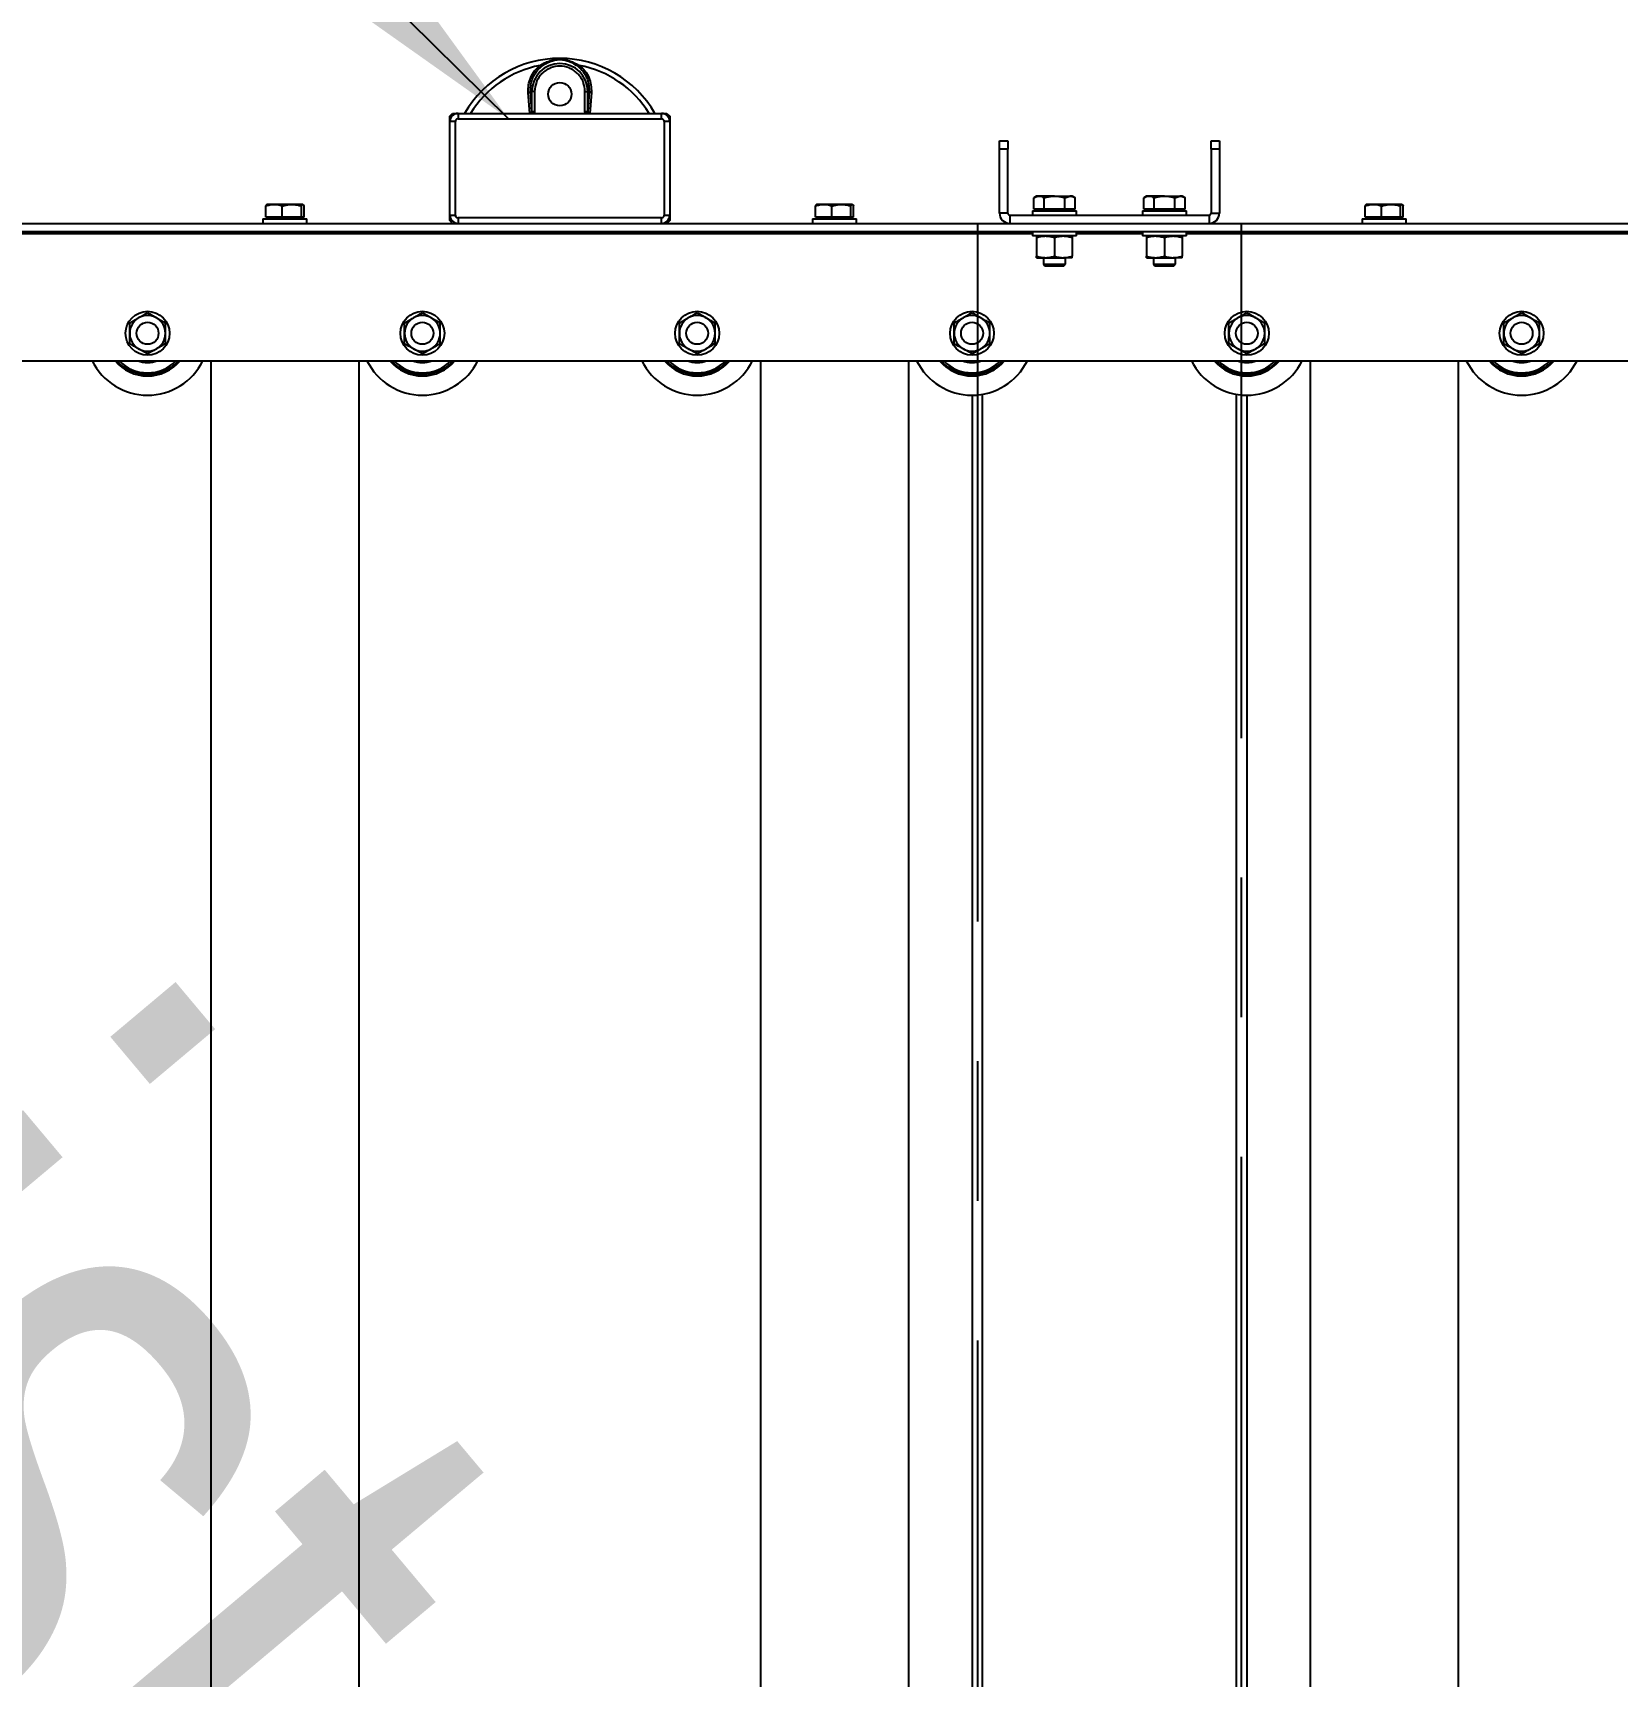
# Model space of a CAD drawing. Header units: millimetres. Extents: x 15 to 415, y 5 to 292.
# Drawn here: x 187.32 to 216.14, y 192.53 to 222.41 of the extents above; entities that cross this region are included whole.
import ezdxf

# ---------------------------------------------------------------- set-up
doc = ezdxf.new("R2010")
doc.units = ezdxf.units.MM
doc.linetypes.add('CENTERX2', pattern=[20.32, 12.7, -2.54, 2.54, -2.54])
doc.styles.add('SLDTEXTSTYLE0', font='TXT', dxfattribs={"width": 0.75})
doc.dimstyles.new('SLDDIMSTYLE1', dxfattribs={"dimtxt": 0.18, "dimasz": 3.302, "dimexe": 0, "dimexo": 0.0625, "dimgap": 0, "dimtad": 0, "dimtih": 1, "dimtoh": 1, "dimdec": 0, "dimrnd": 1e-09, "dimzin": 0, "dimdsep": 46, "dimtxsty": 'Standard', "dimsah": 1, "dimcen": 0.09, "dimadec": 0, "dimazin": 0, "dimtfac": 3.302, "dimtdec": 0, "dimtofl": 0, "dimtmove": 0, "dimatfit": 3, "dimfxl": 0, "dimfrac": 2, "dimtolj": 1, "dimtzin": 0, "dimarcsym": 0})

msp = doc.modelspace()

# ---------------------------------------------------------------- linework, layer by layer
at = {"color": 8, "linetype": 'Continuous', "lineweight": 25}
for p, q in [((196.36088, 220.9489), (196.33336, 221.33141)), ((197.48137, 221.33141), (197.45385, 220.9489)), ((196.39949, 220.9489), (196.40008, 220.9814)), ((196.44932, 220.9814), (196.44686, 220.9489)), ((197.36787, 220.9489), (197.36541, 220.9814)), ((197.41465, 220.9814), (197.41523, 220.9489)), ((168.30737, 218.76207), (205.50737, 218.76207)), ((206.30737, 218.76207), (207.50737, 218.76207)), ((208.30737, 218.76207), (225.50737, 218.76207)), ((204.5942, 215.83952), (204.5942, 172.05827)), ((209.22054, 172.05827), (209.22054, 215.83952))]:
    msp.add_line(p, q, dxfattribs=at)
at = {"color": 7, "linetype": 'Continuous', "lineweight": 25}
for p, q in [((196.40008, 220.9814), (196.37534, 221.3489)), ((196.37534, 221.3489), (196.40008, 221.3489)), ((196.40008, 220.9814), (196.40008, 221.3489)), ((196.44932, 221.3489), (196.40008, 221.3489)), ((196.44932, 221.3489), (196.44932, 220.9814)), ((197.36541, 220.9814), (197.36541, 221.3489)), ((197.36541, 221.3489), (197.41465, 221.3489)), ((197.43939, 221.3489), (197.41465, 220.9814)), ((197.41465, 220.9814), (197.41465, 221.3489)), ((197.41465, 221.3489), (197.43939, 221.3489)), ((194.90737, 220.8989), (194.95737, 220.9489)), ((194.90737, 220.7989), (194.90737, 220.8989)), ((194.95737, 220.9489), (195.05737, 220.9489)), ((195.05737, 220.9489), (198.75737, 220.9489)), ((195.05737, 220.9489), (195.05737, 220.8489)), ((198.75737, 220.8489), (198.75737, 220.9489)), ((198.75737, 220.9489), (198.85737, 220.9489)), ((198.85737, 220.9489), (198.90737, 220.8989)), ((198.90737, 220.8989), (198.90737, 220.7989)), ((194.90737, 219.0989), (194.90737, 220.7989)), ((195.00737, 220.7989), (194.90737, 220.7989)), ((195.00737, 219.0989), (195.00737, 220.7989)), ((195.05737, 220.8489), (198.75737, 220.8489)), ((198.80737, 220.7989), (198.80737, 219.0989)), ((198.90737, 220.7989), (198.80737, 220.7989)), ((198.90737, 220.7989), (198.90737, 219.0989)), ((204.90737, 220.4489), (205.05737, 220.4489)), ((204.90737, 220.2989), (204.90737, 220.4489)), ((205.05737, 220.2989), (204.90737, 220.2989)), ((204.90737, 219.13573), (204.90737, 220.2989)), ((205.05737, 220.4489), (205.05737, 220.2989)), ((205.05737, 219.13573), (205.05737, 220.2989)), ((208.75737, 220.4489), (208.90737, 220.4489)), ((208.75737, 220.2989), (208.75737, 220.4489)), ((208.90737, 220.2989), (208.75737, 220.2989)), ((208.75737, 220.2989), (208.75737, 219.13573)), ((208.90737, 220.4489), (208.90737, 220.2989)), ((208.90737, 220.2989), (208.90737, 219.13573)), ((205.58237, 219.4439), (205.53209, 219.41487)), ((205.53209, 219.2089), (205.53209, 219.41487)), ((205.62591, 219.4439), (205.58237, 219.4439)), ((205.90737, 219.4439), (205.62591, 219.4439)), ((205.71973, 219.2089), (205.71973, 219.41487)), ((205.90737, 219.4439), (206.18882, 219.4439)), ((206.095, 219.41487), (206.18882, 219.4439)), ((206.095, 219.2089), (206.095, 219.41487)), ((206.23237, 219.4439), (206.18882, 219.4439)), ((206.28264, 219.41487), (206.23237, 219.4439)), ((206.28264, 219.2089), (206.28264, 219.41487)), ((207.58237, 219.4439), (207.53209, 219.41487)), ((207.53209, 219.2089), (207.53209, 219.41487)), ((207.62591, 219.4439), (207.58237, 219.4439)), ((207.90737, 219.4439), (207.62591, 219.4439)), ((207.71973, 219.2089), (207.71973, 219.41487)), ((207.90737, 219.4439), (208.18882, 219.4439)), ((208.095, 219.41487), (208.18882, 219.4439)), ((208.095, 219.2089), (208.095, 219.41487)), ((208.23237, 219.4439), (208.18882, 219.4439)), ((208.28264, 219.41487), (208.23237, 219.4439)), ((208.28264, 219.2089), (208.28264, 219.41487)), ((191.56071, 219.0589), (191.56071, 219.26487)), ((191.70962, 219.2939), (191.58237, 219.2939)), ((192.03186, 219.2939), (191.70962, 219.2939)), ((191.85853, 219.0589), (191.85853, 219.26487)), ((192.2296, 219.2939), (192.03186, 219.2939)), ((192.20518, 219.26487), (192.2296, 219.2939)), ((192.20518, 219.0589), (192.20518, 219.26487)), ((192.25402, 219.0589), (192.25402, 219.26487)), ((194.90737, 219.0989), (195.00737, 219.0989)), ((194.90737, 218.9989), (194.90737, 219.0989)), ((198.80737, 219.0989), (198.90737, 219.0989)), ((198.90737, 219.0989), (198.90737, 218.9989)), ((201.56071, 219.0589), (201.56071, 219.26487)), ((201.70962, 219.2939), (201.58237, 219.2939)), ((202.03186, 219.2939), (201.70962, 219.2939)), ((201.85853, 219.0589), (201.85853, 219.26487)), ((202.2296, 219.2939), (202.03186, 219.2939)), ((202.20518, 219.26487), (202.2296, 219.2939)), ((202.20518, 219.0589), (202.20518, 219.26487)), ((202.25402, 219.0589), (202.25402, 219.26487)), ((205.05737, 219.13573), (204.90737, 219.13573)), ((205.0942, 219.0989), (205.0942, 218.9489)), ((205.0942, 219.0989), (208.72054, 219.0989)), ((205.50737, 219.1789), (205.50737, 219.0989)), ((205.50737, 219.1789), (205.90737, 219.1789)), ((205.62591, 219.2089), (205.53209, 219.2089)), ((205.58237, 219.2089), (205.58237, 219.1789)), ((205.71973, 219.2089), (205.62591, 219.2089)), ((205.90737, 219.2089), (205.71973, 219.2089)), ((206.095, 219.2089), (205.90737, 219.2089)), ((205.90737, 219.1789), (206.30737, 219.1789)), ((206.18882, 219.2089), (206.095, 219.2089)), ((206.28264, 219.2089), (206.18882, 219.2089)), ((206.23237, 219.1789), (206.23237, 219.2089)), ((206.30737, 219.0989), (206.30737, 219.1789)), ((207.50737, 219.1789), (207.50737, 219.0989)), ((207.50737, 219.1789), (207.90737, 219.1789)), ((207.62591, 219.2089), (207.53209, 219.2089)), ((207.58237, 219.2089), (207.58237, 219.1789)), ((207.71973, 219.2089), (207.62591, 219.2089)), ((207.90737, 219.2089), (207.71973, 219.2089)), ((208.095, 219.2089), (207.90737, 219.2089)), ((207.90737, 219.1789), (208.30737, 219.1789)), ((208.18882, 219.2089), (208.095, 219.2089)), ((208.28264, 219.2089), (208.18882, 219.2089)), ((208.23237, 219.1789), (208.23237, 219.2089)), ((208.30737, 219.0989), (208.30737, 219.1789)), ((208.72054, 219.0989), (208.72054, 218.9489)), ((208.75737, 219.13573), (208.90737, 219.13573)), ((211.56071, 219.0589), (211.56071, 219.26487)), ((211.70962, 219.2939), (211.58237, 219.2939)), ((212.03186, 219.2939), (211.70962, 219.2939)), ((211.85853, 219.0589), (211.85853, 219.26487)), ((212.2296, 219.2939), (212.03186, 219.2939)), ((212.20518, 219.26487), (212.2296, 219.2939)), ((212.20518, 219.0589), (212.20518, 219.26487)), ((212.25402, 219.0589), (212.25402, 219.26487)), ((67.05737, 218.9489), (216.75737, 218.9489)), ((67.05737, 218.7989), (216.75737, 218.7989)), ((191.50737, 219.0289), (191.50737, 218.9489)), ((191.50737, 219.0289), (192.06059, 219.0289)), ((191.70962, 219.0589), (191.56071, 219.0589)), ((191.58237, 219.0589), (191.58237, 219.0289)), ((191.85853, 219.0589), (191.70962, 219.0589)), ((192.03186, 219.0589), (191.85853, 219.0589)), ((192.20518, 219.0589), (192.03186, 219.0589)), ((192.06059, 219.0289), (192.30737, 219.0289)), ((192.2296, 219.0589), (192.20518, 219.0589)), ((192.25402, 219.0589), (192.2296, 219.0589)), ((192.23237, 219.0289), (192.23237, 219.0589)), ((192.30737, 218.9489), (192.30737, 219.0289)), ((194.95737, 218.9489), (194.90737, 218.9989)), ((198.75737, 219.0489), (195.05737, 219.0489)), ((195.05737, 219.0489), (195.05737, 218.9489)), ((198.75737, 218.9489), (198.75737, 219.0489)), ((198.90737, 218.9989), (198.85737, 218.9489)), ((201.50737, 219.0289), (201.50737, 218.9489)), ((201.50737, 219.0289), (202.06059, 219.0289)), ((201.70962, 219.0589), (201.56071, 219.0589)), ((201.58237, 219.0589), (201.58237, 219.0289)), ((201.85853, 219.0589), (201.70962, 219.0589)), ((202.03186, 219.0589), (201.85853, 219.0589)), ((202.20518, 219.0589), (202.03186, 219.0589)), ((202.06059, 219.0289), (202.30737, 219.0289)), ((202.2296, 219.0589), (202.20518, 219.0589)), ((202.25402, 219.0589), (202.2296, 219.0589)), ((202.23237, 219.0289), (202.23237, 219.0589)), ((202.30737, 218.9489), (202.30737, 219.0289)), ((205.0942, 218.9489), (208.72054, 218.9489)), ((205.50737, 218.7989), (205.50737, 218.7189)), ((206.30737, 218.7189), (206.30737, 218.7989)), ((207.50737, 218.7989), (207.50737, 218.7189)), ((208.30737, 218.7189), (208.30737, 218.7989)), ((211.50737, 219.0289), (211.50737, 218.9489)), ((211.50737, 219.0289), (212.06059, 219.0289)), ((211.70962, 219.0589), (211.56071, 219.0589)), ((211.58237, 219.0589), (211.58237, 219.0289)), ((211.85853, 219.0589), (211.70962, 219.0589)), ((212.03186, 219.0589), (211.85853, 219.0589)), ((212.20518, 219.0589), (212.03186, 219.0589)), ((212.06059, 219.0289), (212.30737, 219.0289)), ((212.2296, 219.0589), (212.20518, 219.0589)), ((212.25402, 219.0589), (212.2296, 219.0589)), ((212.23237, 219.0289), (212.23237, 219.0589)), ((212.30737, 218.9489), (212.30737, 219.0289)), ((205.90737, 218.7189), (205.50737, 218.7189)), ((205.58237, 218.68987), (205.58237, 218.35292)), ((206.30737, 218.7189), (205.90737, 218.7189)), ((205.90737, 218.68987), (205.90737, 218.35292)), ((206.23237, 218.68987), (206.23237, 218.35292)), ((207.90737, 218.7189), (207.50737, 218.7189)), ((207.58237, 218.68987), (207.58237, 218.35292)), ((208.30737, 218.7189), (207.90737, 218.7189)), ((207.90737, 218.68987), (207.90737, 218.35292)), ((208.23237, 218.68987), (208.23237, 218.35292)), ((205.58237, 218.3239), (205.74487, 218.3239)), ((205.70737, 218.3239), (205.70737, 218.20662)), ((205.70737, 218.20662), (205.73509, 218.1789)), ((205.70737, 218.20662), (205.90737, 218.20662)), ((205.73509, 218.1789), (205.90737, 218.1789)), ((205.74487, 218.3239), (206.06987, 218.3239)), ((205.90737, 218.20662), (206.10737, 218.20662)), ((205.90737, 218.1789), (206.07964, 218.1789)), ((206.23237, 218.3239), (206.06987, 218.3239)), ((206.07964, 218.1789), (206.10737, 218.20662)), ((206.10737, 218.20662), (206.10737, 218.3239)), ((207.58237, 218.3239), (207.74487, 218.3239)), ((207.70737, 218.3239), (207.70737, 218.20662)), ((207.70737, 218.20662), (207.73509, 218.1789)), ((207.70737, 218.20662), (207.90737, 218.20662)), ((207.73509, 218.1789), (207.90737, 218.1789)), ((207.74487, 218.3239), (208.06987, 218.3239)), ((207.90737, 218.20662), (208.10737, 218.20662)), ((207.90737, 218.1789), (208.07964, 218.1789)), ((208.23237, 218.3239), (208.06987, 218.3239)), ((208.07964, 218.1789), (208.10737, 218.20662)), ((208.10737, 218.20662), (208.10737, 218.3239)), ((67.05737, 216.4489), (216.75737, 216.4489)), ((189.40737, 216.57362), (189.24487, 216.66744)), ((190.55737, 216.4489), (190.55737, 171.4489)), ((193.25737, 171.4489), (193.25737, 216.4489)), ((194.40737, 216.57362), (194.24487, 216.66744)), ((199.40737, 216.57362), (199.24487, 216.66744)), ((200.55737, 216.4489), (200.55737, 171.4489)), ((203.25737, 171.4489), (203.25737, 216.4489)), ((204.40737, 216.57362), (204.24487, 216.66744)), ((209.40737, 216.57362), (209.24487, 216.66744)), ((210.55737, 216.4489), (210.55737, 171.4489)), ((213.25737, 171.4489), (213.25737, 216.4489)), ((214.40737, 216.57362), (214.24487, 216.66744)), ((204.40737, 215.8239), (204.40737, 172.0739)), ((209.40737, 215.8239), (209.40737, 172.0739))]:
    msp.add_line(p, q, dxfattribs=at)
at = {"color": 7, "linetype": 'CENTERX2'}
for p, q in [((204.50637, 218.9489), (204.50637, 168.9489)), ((209.30837, 168.9489), (209.30837, 218.9489))]:
    msp.add_line(p, q, dxfattribs=at)
at = {"color": 7, "linetype": 'Continuous', "lineweight": 25}
for centre, radius in [((196.90737, 221.2989), 0.2125), ((189.40737, 216.9489), 0.4), ((194.40737, 216.9489), 0.4), ((199.40737, 216.9489), 0.4), ((204.40737, 216.9489), 0.4), ((209.40737, 216.9489), 0.4), ((214.40737, 216.9489), 0.4), ((189.40737, 216.9489), 0.2), ((194.40737, 216.9489), 0.2), ((199.40737, 216.9489), 0.2), ((204.40737, 216.9489), 0.2), ((209.40737, 216.9489), 0.2), ((214.40737, 216.9489), 0.2)]:
    msp.add_circle(centre, radius, dxfattribs=at)
for centre, radius, start, end in [((196.90737, 219.9489), 2, 90, 150), ((196.90737, 221.3489), 0.50729, 0, 180), ((196.90737, 219.9489), 2, 30, 90), ((195.05737, 220.7989), 0.15, 90, 180), ((198.75737, 220.7989), 0.15, 0, 90), ((195.05737, 219.0989), 0.15, 180, 270), ((198.75737, 219.0989), 0.15, 270, 0), ((205.0942, 219.13573), 0.18683, 180, 270), ((205.0942, 219.13573), 0.03683, 180, 270), ((208.72054, 219.13573), 0.18683, 270, 0), ((208.72054, 219.13573), 0.03683, 270, 0), ((189.40737, 216.9489), 0.325, 60, 120), ((194.40737, 216.9489), 0.325, 60, 120), ((199.40737, 216.9489), 0.325, 60, 120), ((204.40737, 216.9489), 0.325, 60, 120), ((209.40737, 216.9489), 0.325, 60, 120), ((214.40737, 216.9489), 0.325, 60, 120), ((189.40737, 216.9489), 0.325, 120, 180), ((189.40737, 216.9489), 0.325, 0, 60), ((194.40737, 216.9489), 0.325, 120, 180), ((194.40737, 216.9489), 0.325, 0, 60), ((199.40737, 216.9489), 0.325, 120, 180), ((199.40737, 216.9489), 0.325, 0, 60), ((204.40737, 216.9489), 0.325, 120, 180), ((204.40737, 216.9489), 0.325, 0, 60), ((209.40737, 216.9489), 0.325, 120, 180), ((209.40737, 216.9489), 0.325, 0, 60), ((214.40737, 216.9489), 0.325, 120, 180), ((214.40737, 216.9489), 0.325, 0, 60), ((189.40737, 216.9489), 0.325, 180, 240), ((189.40737, 216.9489), 0.325, 300, 0), ((194.40737, 216.9489), 0.325, 180, 240), ((194.40737, 216.9489), 0.325, 300, 0), ((199.40737, 216.9489), 0.325, 180, 240), ((199.40737, 216.9489), 0.325, 300, 0), ((204.40737, 216.9489), 0.325, 180, 240), ((204.40737, 216.9489), 0.325, 300, 0), ((209.40737, 216.9489), 0.325, 180, 240), ((209.40737, 216.9489), 0.325, 300, 0), ((214.40737, 216.9489), 0.325, 180, 240), ((214.40737, 216.9489), 0.325, 300, 0), ((189.40737, 216.9489), 1.125, 206.3878, 333.6122), ((189.40737, 216.9489), 0.775, 220.17777, 319.82223), ((189.40737, 216.9489), 0.71929, 224.037901, 315.962099), ((189.40737, 216.9489), 0.53071, 250.411799, 289.588201), ((189.40737, 216.9489), 0.325, 240, 300), ((194.40737, 216.9489), 1.125, 206.3878, 333.6122), ((194.40737, 216.9489), 0.775, 220.17777, 319.82223), ((194.40737, 216.9489), 0.71929, 224.037901, 315.962099), ((194.40737, 216.9489), 0.53071, 250.411799, 289.588201), ((194.40737, 216.9489), 0.325, 240, 300), ((199.40737, 216.9489), 1.125, 206.3878, 333.6122), ((199.40737, 216.9489), 0.775, 220.17777, 319.82223), ((199.40737, 216.9489), 0.71929, 224.037901, 315.962099), ((199.40737, 216.9489), 0.53071, 250.411799, 289.588201), ((199.40737, 216.9489), 0.325, 240, 300), ((204.40737, 216.9489), 1.125, 206.3878, 333.6122), ((204.40737, 216.9489), 0.775, 220.17777, 319.82223), ((204.40737, 216.9489), 0.71929, 224.037901, 315.962099), ((204.40737, 216.9489), 0.53071, 250.411799, 289.588201), ((204.40737, 216.9489), 0.325, 240, 300), ((209.40737, 216.9489), 1.125, 206.3878, 333.6122), ((209.40737, 216.9489), 0.775, 220.17777, 319.82223), ((209.40737, 216.9489), 0.71929, 224.037901, 315.962099), ((209.40737, 216.9489), 0.53071, 250.411799, 289.588201), ((209.40737, 216.9489), 0.325, 240, 300), ((214.40737, 216.9489), 1.125, 206.3878, 333.6122), ((214.40737, 216.9489), 0.775, 220.17777, 319.82223), ((214.40737, 216.9489), 0.71929, 224.037901, 315.962099), ((214.40737, 216.9489), 0.53071, 250.411799, 289.588201), ((214.40737, 216.9489), 0.325, 240, 300)]:
    msp.add_arc(centre, radius, start, end, dxfattribs=at)
at = {"color": 8, "linetype": 'Continuous', "lineweight": 25}
for start, end in [(100.868605, 148.369431), (31.630569, 79.131395)]:
    msp.add_arc((196.90737, 219.9489), 1.90679, start, end, dxfattribs=at)
at = {"color": 7, "linetype": 'Continuous', "lineweight": 25}
for points, knots in [([(196.33336, 221.33141), (196.33327, 221.37697), (196.33307, 221.46815), (196.37411, 221.60164), (196.44328, 221.72492), (196.51303, 221.78935), (196.54783, 221.82149)], [0, 0, 0, 0, 0.25060264, 0.50150215, 0.75136032, 1, 1, 1, 1]), ([(196.37534, 221.3489), (196.37523, 221.39314), (196.37501, 221.47697), (196.41413, 221.60042), (196.47718, 221.71199), (196.54194, 221.77148), (196.57353, 221.80048)], [0, 0, 0, 0, 0.26463586, 0.50139308, 0.75686445, 1, 1, 1, 1]), ([(197.36541, 221.3489), (197.35929, 221.40651), (197.34988, 221.49514), (197.29276, 221.60182), (197.23365, 221.6751), (197.16027, 221.73459), (197.05362, 221.78992), (196.90737, 221.818), (196.76111, 221.78992), (196.65447, 221.73459), (196.58109, 221.6751), (196.52197, 221.60182), (196.46485, 221.49514), (196.45544, 221.40651), (196.44932, 221.3489)], [0, 0, 0, 0, 0.11972842, 0.18418033, 0.25, 0.31581967, 0.38027158, 0.5, 0.61972842, 0.68418033, 0.75, 0.81581967, 0.88027158, 1, 1, 1, 1]), ([(196.54783, 221.82149), (196.57503, 221.83736), (196.62966, 221.86922), (196.71772, 221.90303), (196.80983, 221.92602), (196.89675, 221.93344), (196.9716, 221.92919), (197.03483, 221.91851), (197.136, 221.89208), (197.21156, 221.85134), (197.26691, 221.82149)], [0, 0, 0, 0, 0.12362737, 0.24828246, 0.37375271, 0.50082149, 0.58490584, 0.66338051, 0.75342499, 1, 1, 1, 1]), ([(196.57353, 221.80048), (196.57222, 221.80086), (196.56961, 221.80162), (196.56343, 221.80611), (196.55608, 221.81267), (196.55058, 221.81855), (196.54783, 221.82149)], [0, 0, 0, 0, 0.25003535, 0.5, 0.74996465, 1, 1, 1, 1]), ([(196.57353, 221.80048), (196.62417, 221.83452), (196.7002, 221.88562), (196.81442, 221.9194), (196.90783, 221.93033), (197.00121, 221.9192), (197.1148, 221.88529), (197.19072, 221.83435), (197.2412, 221.80048)], [0, 0, 0, 0, 0.25063209, 0.37626139, 0.50063436, 0.62496358, 0.75062041, 1, 1, 1, 1]), ([(197.26691, 221.82149), (197.26415, 221.81855), (197.25865, 221.81267), (197.2513, 221.80611), (197.24512, 221.80162), (197.24251, 221.80086), (197.2412, 221.80048)], [0, 0, 0, 0, 0.25003535, 0.5, 0.74996465, 1, 1, 1, 1]), ([(197.2412, 221.80048), (197.27279, 221.77147), (197.33765, 221.7119), (197.40066, 221.60029), (197.43972, 221.47684), (197.4395, 221.39315), (197.43939, 221.3489)], [0, 0, 0, 0, 0.24316946, 0.49938186, 0.73532542, 1, 1, 1, 1]), ([(197.26691, 221.82149), (197.30173, 221.78927), (197.37154, 221.7247), (197.44074, 221.60138), (197.48175, 221.46795), (197.48149, 221.37692), (197.48137, 221.33141)], [0, 0, 0, 0, 0.24909018, 0.4992514, 0.74969708, 1, 1, 1, 1]), ([(196.33336, 221.33141), (196.33849, 221.33217), (196.34873, 221.33369), (196.36162, 221.33791), (196.37134, 221.34311), (196.37401, 221.34697), (196.37534, 221.3489)], [0, 0, 0, 0, 0.25007202, 0.5, 0.74992798, 1, 1, 1, 1]), ([(197.48137, 221.33141), (197.47625, 221.33217), (197.466, 221.33369), (197.45311, 221.33791), (197.4434, 221.34311), (197.44072, 221.34697), (197.43939, 221.3489)], [0, 0, 0, 0, 0.25007233, 0.5, 0.74992767, 1, 1, 1, 1]), ([(195.05737, 220.8489), (195.05108, 220.84822), (195.04137, 220.84719), (195.02972, 220.84096), (195.02177, 220.83451), (195.0153, 220.82655), (195.00908, 220.8149), (195.00804, 220.80518), (195.00737, 220.7989)], [0, 0, 0, 0, 0.23944295, 0.36955024, 0.49999985, 0.63010729, 0.76055705, 1, 1, 1, 1]), ([(198.80737, 220.7989), (198.80669, 220.80518), (198.80566, 220.81489), (198.79943, 220.82654), (198.79298, 220.83449), (198.78502, 220.84096), (198.77337, 220.84719), (198.76365, 220.84822), (198.75737, 220.8489)], [0, 0, 0, 0, 0.23944295, 0.36955024, 0.49999985, 0.63010729, 0.76055705, 1, 1, 1, 1]), ([(205.53209, 219.41487), (205.53966, 219.41902), (205.55486, 219.42733), (205.57422, 219.43495), (205.58992, 219.43951), (205.60184, 219.442), (205.61385, 219.4436), (205.62189, 219.4438), (205.62591, 219.4439)], [0, 0, 0, 0, 0.2473449, 0.49601219, 0.62098533, 0.74684355, 0.87330953, 1, 1, 1, 1]), ([(205.62591, 219.4439), (205.62813, 219.44386), (205.64497, 219.4436), (205.67672, 219.43726), (205.70531, 219.42238), (205.71973, 219.41487)], [0, 0, 0, 0, 0.070076912, 0.530777664, 1, 1, 1, 1]), ([(205.71973, 219.41487), (205.7334, 219.41869), (205.79451, 219.43579), (205.85805, 219.44035), (205.90737, 219.4439)], [0, 0, 0, 0, 0.22371328, 1, 1, 1, 1]), ([(205.90737, 219.4439), (205.92272, 219.44355), (205.98622, 219.44211), (206.04809, 219.42661), (206.095, 219.41487)], [0, 0, 0, 0, 0.24185142, 1, 1, 1, 1]), ([(206.18882, 219.4439), (206.19105, 219.44386), (206.19692, 219.44378), (206.20643, 219.44293), (206.21736, 219.44116), (206.23196, 219.4377), (206.24653, 219.43269), (206.26102, 219.42631), (206.27187, 219.42093), (206.27905, 219.41689), (206.28264, 219.41487)], [0, 0, 0, 0, 0.07003611, 0.18484299, 0.29981661, 0.41526294, 0.64786676, 0.76502468, 0.88247311, 1, 1, 1, 1]), ([(207.53209, 219.41487), (207.53966, 219.41902), (207.55486, 219.42733), (207.57422, 219.43495), (207.58992, 219.43951), (207.60184, 219.442), (207.61385, 219.4436), (207.62189, 219.4438), (207.62591, 219.4439)], [0, 0, 0, 0, 0.2473449, 0.49601219, 0.62098533, 0.74684355, 0.87330953, 1, 1, 1, 1]), ([(207.62591, 219.4439), (207.62813, 219.44386), (207.64497, 219.4436), (207.67672, 219.43726), (207.70531, 219.42238), (207.71973, 219.41487)], [0, 0, 0, 0, 0.070076912, 0.530777664, 1, 1, 1, 1]), ([(207.71973, 219.41487), (207.7334, 219.41869), (207.79451, 219.43579), (207.85805, 219.44035), (207.90737, 219.4439)], [0, 0, 0, 0, 0.22371328, 1, 1, 1, 1]), ([(207.90737, 219.4439), (207.92272, 219.44355), (207.98622, 219.44211), (208.04809, 219.42661), (208.095, 219.41487)], [0, 0, 0, 0, 0.24185142, 1, 1, 1, 1]), ([(208.18882, 219.4439), (208.19105, 219.44386), (208.19692, 219.44378), (208.20643, 219.44293), (208.21736, 219.44116), (208.23196, 219.4377), (208.24653, 219.43269), (208.26102, 219.42631), (208.27187, 219.42093), (208.27905, 219.41689), (208.28264, 219.41487)], [0, 0, 0, 0, 0.07003611, 0.18484299, 0.29981661, 0.41526294, 0.64786676, 0.76502468, 0.88247311, 1, 1, 1, 1]), ([(191.56071, 219.26487), (191.56671, 219.26699), (191.58472, 219.27336), (191.61523, 219.28225), (191.65253, 219.28995), (191.68414, 219.29348), (191.70324, 219.29379), (191.70962, 219.2939)], [0, 0, 0, 0, 0.123597525, 0.371247822, 0.621013548, 0.873301388, 1, 1, 1, 1]), ([(191.58513, 219.2939), (191.58455, 219.29386), (191.58302, 219.29378), (191.58055, 219.29293), (191.5777, 219.29116), (191.5739, 219.2877), (191.57011, 219.28269), (191.56634, 219.27631), (191.56352, 219.27093), (191.56165, 219.26689), (191.56071, 219.26487)], [0, 0, 0, 0, 0.07003611, 0.18484299, 0.29981661, 0.41526294, 0.64786676, 0.76502468, 0.88247311, 1, 1, 1, 1]), ([(191.70962, 219.2939), (191.71315, 219.29386), (191.73212, 219.29369), (191.7665, 219.29025), (191.81277, 219.28042), (191.84311, 219.27011), (191.85853, 219.26487)], [0, 0, 0, 0, 0.07005137, 0.3766066, 0.68307341, 1, 1, 1, 1]), ([(191.85853, 219.26487), (191.87993, 219.27104), (191.92293, 219.28343), (191.97415, 219.29112), (192.01059, 219.29362), (192.02477, 219.29381), (192.03186, 219.2939)], [0, 0, 0, 0, 0.37742408, 0.75834263, 0.87907343, 1, 1, 1, 1]), ([(192.03186, 219.2939), (192.07741, 219.29035), (192.1361, 219.28579), (192.19255, 219.26869), (192.20518, 219.26487)], [0, 0, 0, 0, 0.77628672, 1, 1, 1, 1]), ([(192.2296, 219.2939), (192.23018, 219.29386), (192.23266, 219.29372), (192.23609, 219.29201), (192.23987, 219.28857), (192.24272, 219.2852), (192.24556, 219.2811), (192.24839, 219.27631), (192.25122, 219.27093), (192.25309, 219.26689), (192.25402, 219.26487)], [0, 0, 0, 0, 0.070036806, 0.299778269, 0.415225752, 0.531480283, 0.647863239, 0.765022333, 0.882471941, 1, 1, 1, 1]), ([(195.00737, 219.0989), (195.00804, 219.09261), (195.00907, 219.0829), (195.0153, 219.07125), (195.02176, 219.0633), (195.02971, 219.05683), (195.04137, 219.05061), (195.05108, 219.04957), (195.05737, 219.0489)], [0, 0, 0, 0, 0.23944295, 0.36955024, 0.49999985, 0.63010729, 0.76055705, 1, 1, 1, 1]), ([(198.75737, 219.0489), (198.76365, 219.04957), (198.77336, 219.0506), (198.78501, 219.05683), (198.79296, 219.06329), (198.79943, 219.07124), (198.80566, 219.0829), (198.80669, 219.09261), (198.80737, 219.0989)], [0, 0, 0, 0, 0.23944295, 0.36955024, 0.49999985, 0.63010729, 0.76055705, 1, 1, 1, 1]), ([(201.56071, 219.26487), (201.56671, 219.26699), (201.58472, 219.27336), (201.61523, 219.28225), (201.65253, 219.28995), (201.68414, 219.29348), (201.70324, 219.29379), (201.70962, 219.2939)], [0, 0, 0, 0, 0.12359753, 0.37124782, 0.62101355, 0.87330139, 1, 1, 1, 1]), ([(201.58513, 219.2939), (201.58455, 219.29386), (201.58302, 219.29378), (201.58055, 219.29293), (201.5777, 219.29116), (201.5739, 219.2877), (201.57011, 219.28269), (201.56634, 219.27631), (201.56352, 219.27093), (201.56165, 219.26689), (201.56071, 219.26487)], [0, 0, 0, 0, 0.070036107, 0.184842993, 0.299816611, 0.41526294, 0.647866756, 0.765024679, 0.882473115, 1, 1, 1, 1]), ([(201.70962, 219.2939), (201.71315, 219.29386), (201.73212, 219.29369), (201.7665, 219.29025), (201.81277, 219.28042), (201.84311, 219.27011), (201.85853, 219.26487)], [0, 0, 0, 0, 0.07005137, 0.3766066, 0.68307341, 1, 1, 1, 1]), ([(201.85853, 219.26487), (201.87993, 219.27104), (201.92293, 219.28343), (201.97415, 219.29112), (202.01059, 219.29362), (202.02477, 219.29381), (202.03186, 219.2939)], [0, 0, 0, 0, 0.37742408, 0.75834263, 0.87907343, 1, 1, 1, 1]), ([(202.03186, 219.2939), (202.07741, 219.29035), (202.1361, 219.28579), (202.19255, 219.26869), (202.20518, 219.26487)], [0, 0, 0, 0, 0.77628672, 1, 1, 1, 1]), ([(202.2296, 219.2939), (202.23018, 219.29386), (202.23266, 219.29372), (202.23609, 219.29201), (202.23987, 219.28857), (202.24272, 219.2852), (202.24556, 219.2811), (202.24839, 219.27631), (202.25122, 219.27093), (202.25309, 219.26689), (202.25402, 219.26487)], [0, 0, 0, 0, 0.070036806, 0.299778269, 0.415225752, 0.531480283, 0.647863239, 0.765022333, 0.882471941, 1, 1, 1, 1]), ([(211.56071, 219.26487), (211.56671, 219.26699), (211.58472, 219.27336), (211.61523, 219.28225), (211.65253, 219.28995), (211.68414, 219.29348), (211.70324, 219.29379), (211.70962, 219.2939)], [0, 0, 0, 0, 0.12359753, 0.37124782, 0.62101355, 0.87330139, 1, 1, 1, 1]), ([(211.58513, 219.2939), (211.58455, 219.29386), (211.58302, 219.29378), (211.58055, 219.29293), (211.5777, 219.29116), (211.5739, 219.2877), (211.57011, 219.28269), (211.56634, 219.27631), (211.56352, 219.27093), (211.56165, 219.26689), (211.56071, 219.26487)], [0, 0, 0, 0, 0.070036107, 0.184842993, 0.299816611, 0.41526294, 0.647866756, 0.765024679, 0.882473115, 1, 1, 1, 1]), ([(211.70962, 219.2939), (211.71315, 219.29386), (211.73212, 219.29369), (211.7665, 219.29025), (211.81277, 219.28042), (211.84311, 219.27011), (211.85853, 219.26487)], [0, 0, 0, 0, 0.07005137, 0.3766066, 0.68307341, 1, 1, 1, 1]), ([(211.85853, 219.26487), (211.87993, 219.27104), (211.92293, 219.28343), (211.97415, 219.29112), (212.01059, 219.29362), (212.02477, 219.29381), (212.03186, 219.2939)], [0, 0, 0, 0, 0.37742408, 0.75834263, 0.87907343, 1, 1, 1, 1]), ([(212.03186, 219.2939), (212.07741, 219.29035), (212.1361, 219.28579), (212.19255, 219.26869), (212.20518, 219.26487)], [0, 0, 0, 0, 0.77628672, 1, 1, 1, 1]), ([(212.2296, 219.2939), (212.23018, 219.29386), (212.23266, 219.29372), (212.23609, 219.29201), (212.23987, 219.28857), (212.24272, 219.2852), (212.24556, 219.2811), (212.24839, 219.27631), (212.25122, 219.27093), (212.25309, 219.26689), (212.25402, 219.26487)], [0, 0, 0, 0, 0.070036806, 0.299778269, 0.415225752, 0.531480283, 0.647863239, 0.765022333, 0.882471941, 1, 1, 1, 1]), ([(205.58237, 218.68987), (205.60876, 218.69798), (205.66202, 218.71436), (205.71708, 218.71737), (205.74487, 218.7189)], [0, 0, 0, 0, 0.49545796, 1, 1, 1, 1]), ([(205.58237, 218.7189), (205.58237, 218.71878), (205.58237, 218.71856), (205.58237, 218.71656), (205.58237, 218.71283), (205.58237, 218.70683), (205.58237, 218.69924), (205.58237, 218.69299), (205.58237, 218.68987)], [0, 0, 0, 0, 0.13406386, 0.2683985, 0.4501242, 0.63239475, 0.8160265, 1, 1, 1, 1]), ([(205.74487, 218.7189), (205.74872, 218.71886), (205.77789, 218.7186), (205.83288, 218.71226), (205.88239, 218.69738), (205.90737, 218.68987)], [0, 0, 0, 0, 0.07007691, 0.53077766, 1, 1, 1, 1]), ([(205.90737, 218.68987), (205.93376, 218.69798), (205.98702, 218.71436), (206.04208, 218.71737), (206.06987, 218.7189)], [0, 0, 0, 0, 0.495457963, 1, 1, 1, 1]), ([(206.06987, 218.7189), (206.07372, 218.71886), (206.10289, 218.7186), (206.15788, 218.71226), (206.20739, 218.69738), (206.23237, 218.68987)], [0, 0, 0, 0, 0.07007691, 0.53077766, 1, 1, 1, 1]), ([(206.23237, 218.7189), (206.23237, 218.71842), (206.23237, 218.71731), (206.23237, 218.70777), (206.23237, 218.69586), (206.23237, 218.68987)], [0, 0, 0, 0, 0.26840654, 0.6323729, 1, 1, 1, 1]), ([(207.58237, 218.68987), (207.60876, 218.69798), (207.66202, 218.71436), (207.71708, 218.71737), (207.74487, 218.7189)], [0, 0, 0, 0, 0.49545796, 1, 1, 1, 1]), ([(207.58237, 218.7189), (207.58237, 218.71878), (207.58237, 218.71856), (207.58237, 218.71656), (207.58237, 218.71283), (207.58237, 218.70683), (207.58237, 218.69924), (207.58237, 218.69299), (207.58237, 218.68987)], [0, 0, 0, 0, 0.13406386, 0.2683985, 0.4501242, 0.63239475, 0.8160265, 1, 1, 1, 1]), ([(207.74487, 218.7189), (207.74872, 218.71886), (207.77789, 218.7186), (207.83288, 218.71226), (207.88239, 218.69738), (207.90737, 218.68987)], [0, 0, 0, 0, 0.07007691, 0.53077766, 1, 1, 1, 1]), ([(207.90737, 218.68987), (207.93376, 218.69798), (207.98702, 218.71436), (208.04208, 218.71737), (208.06987, 218.7189)], [0, 0, 0, 0, 0.495457963, 1, 1, 1, 1]), ([(208.06987, 218.7189), (208.07372, 218.71886), (208.10289, 218.7186), (208.15788, 218.71226), (208.20739, 218.69738), (208.23237, 218.68987)], [0, 0, 0, 0, 0.07007691, 0.53077766, 1, 1, 1, 1]), ([(208.23237, 218.7189), (208.23237, 218.71842), (208.23237, 218.71731), (208.23237, 218.70777), (208.23237, 218.69586), (208.23237, 218.68987)], [0, 0, 0, 0, 0.26840654, 0.6323729, 1, 1, 1, 1]), ([(205.58237, 218.35292), (205.60876, 218.34481), (205.66202, 218.32844), (205.71708, 218.32542), (205.74487, 218.3239)], [0, 0, 0, 0, 0.49545796, 1, 1, 1, 1]), ([(205.58237, 218.3239), (205.58237, 218.32433), (205.58237, 218.32593), (205.58237, 218.34152), (205.58237, 218.35292)], [0, 0, 0, 0, 0.268633605, 1, 1, 1, 1]), ([(205.74487, 218.3239), (205.74872, 218.32393), (205.77789, 218.32419), (205.83288, 218.33053), (205.88239, 218.34542), (205.90737, 218.35292)], [0, 0, 0, 0, 0.070076912, 0.530777664, 1, 1, 1, 1]), ([(205.90737, 218.35292), (205.92048, 218.34877), (205.94676, 218.34046), (205.98709, 218.33134), (206.02819, 218.32509), (206.05594, 218.32429), (206.06987, 218.3239)], [0, 0, 0, 0, 0.24726861, 0.49536257, 0.74687401, 1, 1, 1, 1]), ([(206.06987, 218.3239), (206.07372, 218.32393), (206.10289, 218.32419), (206.15788, 218.33053), (206.20739, 218.34542), (206.23237, 218.35292)], [0, 0, 0, 0, 0.070076912, 0.530777664, 1, 1, 1, 1]), ([(206.23237, 218.3239), (206.23237, 218.32433), (206.23237, 218.32593), (206.23237, 218.34152), (206.23237, 218.35292)], [0, 0, 0, 0, 0.26863361, 1, 1, 1, 1]), ([(207.58237, 218.35292), (207.60876, 218.34481), (207.66202, 218.32844), (207.71708, 218.32542), (207.74487, 218.3239)], [0, 0, 0, 0, 0.49545796, 1, 1, 1, 1]), ([(207.58237, 218.3239), (207.58237, 218.32433), (207.58237, 218.32593), (207.58237, 218.34152), (207.58237, 218.35292)], [0, 0, 0, 0, 0.268633605, 1, 1, 1, 1]), ([(207.74487, 218.3239), (207.74872, 218.32393), (207.77789, 218.32419), (207.83288, 218.33053), (207.88239, 218.34542), (207.90737, 218.35292)], [0, 0, 0, 0, 0.070076912, 0.530777664, 1, 1, 1, 1]), ([(207.90737, 218.35292), (207.92048, 218.34877), (207.94676, 218.34046), (207.98709, 218.33134), (208.02819, 218.32509), (208.05594, 218.32429), (208.06987, 218.3239)], [0, 0, 0, 0, 0.24726861, 0.49536257, 0.74687401, 1, 1, 1, 1]), ([(208.06987, 218.3239), (208.07372, 218.32393), (208.10289, 218.32419), (208.15788, 218.33053), (208.20739, 218.34542), (208.23237, 218.35292)], [0, 0, 0, 0, 0.070076912, 0.530777664, 1, 1, 1, 1]), ([(208.23237, 218.3239), (208.23237, 218.32433), (208.23237, 218.32593), (208.23237, 218.34152), (208.23237, 218.35292)], [0, 0, 0, 0, 0.26863361, 1, 1, 1, 1]), ([(189.24487, 217.23035), (189.24872, 217.23258), (189.27789, 217.24942), (189.33288, 217.28117), (189.38239, 217.30975), (189.40737, 217.32417)], [0, 0, 0, 0, 0.070076912, 0.530777664, 1, 1, 1, 1]), ([(189.40737, 217.32417), (189.42048, 217.3166), (189.44676, 217.30143), (189.48709, 217.27815), (189.52819, 217.25442), (189.55594, 217.23839), (189.56987, 217.23035)], [0, 0, 0, 0, 0.24726861, 0.49536257, 0.74687401, 1, 1, 1, 1]), ([(194.24487, 217.23035), (194.24872, 217.23258), (194.27789, 217.24942), (194.33288, 217.28117), (194.38239, 217.30975), (194.40737, 217.32417)], [0, 0, 0, 0, 0.070076912, 0.530777664, 1, 1, 1, 1]), ([(194.40737, 217.32417), (194.42048, 217.3166), (194.44676, 217.30143), (194.48709, 217.27815), (194.52819, 217.25442), (194.55594, 217.23839), (194.56987, 217.23035)], [0, 0, 0, 0, 0.24726861, 0.49536257, 0.74687401, 1, 1, 1, 1]), ([(199.24487, 217.23035), (199.24872, 217.23258), (199.27789, 217.24942), (199.33288, 217.28117), (199.38239, 217.30975), (199.40737, 217.32417)], [0, 0, 0, 0, 0.070076912, 0.530777664, 1, 1, 1, 1]), ([(199.40737, 217.32417), (199.42048, 217.3166), (199.44676, 217.30143), (199.48709, 217.27815), (199.52819, 217.25442), (199.55594, 217.23839), (199.56987, 217.23035)], [0, 0, 0, 0, 0.24726861, 0.49536257, 0.74687401, 1, 1, 1, 1]), ([(204.24487, 217.23035), (204.24872, 217.23258), (204.27789, 217.24942), (204.33288, 217.28117), (204.38239, 217.30975), (204.40737, 217.32417)], [0, 0, 0, 0, 0.070076912, 0.530777664, 1, 1, 1, 1]), ([(204.40737, 217.32417), (204.42048, 217.3166), (204.44676, 217.30143), (204.48709, 217.27815), (204.52819, 217.25442), (204.55594, 217.23839), (204.56987, 217.23035)], [0, 0, 0, 0, 0.24726861, 0.49536257, 0.74687401, 1, 1, 1, 1]), ([(209.24487, 217.23035), (209.24872, 217.23258), (209.27789, 217.24942), (209.33288, 217.28117), (209.38239, 217.30975), (209.40737, 217.32417)], [0, 0, 0, 0, 0.070076912, 0.530777664, 1, 1, 1, 1]), ([(209.40737, 217.32417), (209.42048, 217.3166), (209.44676, 217.30143), (209.48709, 217.27815), (209.52819, 217.25442), (209.55594, 217.23839), (209.56987, 217.23035)], [0, 0, 0, 0, 0.24726861, 0.49536257, 0.74687401, 1, 1, 1, 1]), ([(214.24487, 217.23035), (214.24872, 217.23258), (214.27789, 217.24942), (214.33288, 217.28117), (214.38239, 217.30975), (214.40737, 217.32417)], [0, 0, 0, 0, 0.070076912, 0.530777664, 1, 1, 1, 1]), ([(214.40737, 217.32417), (214.42048, 217.3166), (214.44676, 217.30143), (214.48709, 217.27815), (214.52819, 217.25442), (214.55594, 217.23839), (214.56987, 217.23035)], [0, 0, 0, 0, 0.24726861, 0.49536257, 0.74687401, 1, 1, 1, 1]), ([(189.08237, 217.13654), (189.10876, 217.15177), (189.16202, 217.18252), (189.21708, 217.21432), (189.24487, 217.23035)], [0, 0, 0, 0, 0.49545796, 1, 1, 1, 1]), ([(189.08237, 216.9489), (189.08237, 216.96596), (189.08237, 217.02947), (189.08237, 217.09131), (189.08237, 217.13654)], [0, 0, 0, 0, 0.268633605, 1, 1, 1, 1]), ([(189.56987, 217.23035), (189.57372, 217.22813), (189.60289, 217.21129), (189.65788, 217.17954), (189.70739, 217.15096), (189.73237, 217.13654)], [0, 0, 0, 0, 0.070076912, 0.530777664, 1, 1, 1, 1]), ([(189.73237, 216.9489), (189.73237, 216.96596), (189.73237, 217.02947), (189.73237, 217.09131), (189.73237, 217.13654)], [0, 0, 0, 0, 0.26863361, 1, 1, 1, 1]), ([(194.08237, 217.13654), (194.10876, 217.15177), (194.16202, 217.18252), (194.21708, 217.21432), (194.24487, 217.23035)], [0, 0, 0, 0, 0.49545796, 1, 1, 1, 1]), ([(194.08237, 216.9489), (194.08237, 216.96596), (194.08237, 217.02947), (194.08237, 217.09131), (194.08237, 217.13654)], [0, 0, 0, 0, 0.268633605, 1, 1, 1, 1]), ([(194.56987, 217.23035), (194.57372, 217.22813), (194.60289, 217.21129), (194.65788, 217.17954), (194.70739, 217.15096), (194.73237, 217.13654)], [0, 0, 0, 0, 0.07007691, 0.53077766, 1, 1, 1, 1]), ([(194.73237, 216.9489), (194.73237, 216.96596), (194.73237, 217.02947), (194.73237, 217.09131), (194.73237, 217.13654)], [0, 0, 0, 0, 0.26863361, 1, 1, 1, 1]), ([(199.08237, 217.13654), (199.10876, 217.15177), (199.16202, 217.18252), (199.21708, 217.21432), (199.24487, 217.23035)], [0, 0, 0, 0, 0.49545796, 1, 1, 1, 1]), ([(199.08237, 216.9489), (199.08237, 216.96596), (199.08237, 217.02947), (199.08237, 217.09131), (199.08237, 217.13654)], [0, 0, 0, 0, 0.268633605, 1, 1, 1, 1]), ([(199.56987, 217.23035), (199.57372, 217.22813), (199.60289, 217.21129), (199.65788, 217.17954), (199.70739, 217.15096), (199.73237, 217.13654)], [0, 0, 0, 0, 0.07007691, 0.53077766, 1, 1, 1, 1]), ([(199.73237, 216.9489), (199.73237, 216.96596), (199.73237, 217.02947), (199.73237, 217.09131), (199.73237, 217.13654)], [0, 0, 0, 0, 0.26863361, 1, 1, 1, 1]), ([(204.08237, 217.13654), (204.10876, 217.15177), (204.16202, 217.18252), (204.21708, 217.21432), (204.24487, 217.23035)], [0, 0, 0, 0, 0.49545796, 1, 1, 1, 1]), ([(204.08237, 216.9489), (204.08237, 216.96596), (204.08237, 217.02947), (204.08237, 217.09131), (204.08237, 217.13654)], [0, 0, 0, 0, 0.268633605, 1, 1, 1, 1]), ([(204.56987, 217.23035), (204.57372, 217.22813), (204.60289, 217.21129), (204.65788, 217.17954), (204.70739, 217.15096), (204.73237, 217.13654)], [0, 0, 0, 0, 0.07007691, 0.53077766, 1, 1, 1, 1]), ([(204.73237, 216.9489), (204.73237, 216.96596), (204.73237, 217.02947), (204.73237, 217.09131), (204.73237, 217.13654)], [0, 0, 0, 0, 0.26863361, 1, 1, 1, 1]), ([(209.08237, 217.13654), (209.10876, 217.15177), (209.16202, 217.18252), (209.21708, 217.21432), (209.24487, 217.23035)], [0, 0, 0, 0, 0.49545796, 1, 1, 1, 1]), ([(209.08237, 216.9489), (209.08237, 216.96596), (209.08237, 217.02947), (209.08237, 217.09131), (209.08237, 217.13654)], [0, 0, 0, 0, 0.268633605, 1, 1, 1, 1]), ([(209.56987, 217.23035), (209.57372, 217.22813), (209.60289, 217.21129), (209.65788, 217.17954), (209.70739, 217.15096), (209.73237, 217.13654)], [0, 0, 0, 0, 0.07007691, 0.53077766, 1, 1, 1, 1]), ([(209.73237, 216.9489), (209.73237, 216.96596), (209.73237, 217.02947), (209.73237, 217.09131), (209.73237, 217.13654)], [0, 0, 0, 0, 0.26863361, 1, 1, 1, 1]), ([(214.08237, 217.13654), (214.10876, 217.15177), (214.16202, 217.18252), (214.21708, 217.21432), (214.24487, 217.23035)], [0, 0, 0, 0, 0.49545796, 1, 1, 1, 1]), ([(214.08237, 216.9489), (214.08237, 216.96596), (214.08237, 217.02947), (214.08237, 217.09131), (214.08237, 217.13654)], [0, 0, 0, 0, 0.268633605, 1, 1, 1, 1]), ([(214.56987, 217.23035), (214.57372, 217.22813), (214.60289, 217.21129), (214.65788, 217.17954), (214.70739, 217.15096), (214.73237, 217.13654)], [0, 0, 0, 0, 0.07007691, 0.53077766, 1, 1, 1, 1]), ([(214.73237, 216.9489), (214.73237, 216.96596), (214.73237, 217.02947), (214.73237, 217.09131), (214.73237, 217.13654)], [0, 0, 0, 0, 0.26863361, 1, 1, 1, 1]), ([(189.08237, 216.76126), (189.08237, 216.77701), (189.08237, 216.83817), (189.08237, 216.90172), (189.08237, 216.9489)], [0, 0, 0, 0, 0.25755135, 1, 1, 1, 1]), ([(189.24487, 216.66744), (189.24101, 216.66966), (189.18614, 216.70134), (189.13236, 216.73239), (189.08237, 216.76126)], [0, 0, 0, 0, 0.070214766, 1, 1, 1, 1]), ([(189.73237, 216.76126), (189.71925, 216.75368), (189.69297, 216.73851), (189.65264, 216.71523), (189.61155, 216.6915), (189.58379, 216.67548), (189.56987, 216.66744)], [0, 0, 0, 0, 0.24726861, 0.49536257, 0.74687401, 1, 1, 1, 1]), ([(189.73237, 216.76126), (189.73237, 216.77701), (189.73237, 216.83817), (189.73237, 216.90172), (189.73237, 216.9489)], [0, 0, 0, 0, 0.257551345, 1, 1, 1, 1]), ([(194.08237, 216.76126), (194.08237, 216.77701), (194.08237, 216.83817), (194.08237, 216.90172), (194.08237, 216.9489)], [0, 0, 0, 0, 0.25755135, 1, 1, 1, 1]), ([(194.24487, 216.66744), (194.24101, 216.66966), (194.18614, 216.70134), (194.13236, 216.73239), (194.08237, 216.76126)], [0, 0, 0, 0, 0.07021477, 1, 1, 1, 1]), ([(194.73237, 216.76126), (194.71925, 216.75368), (194.69297, 216.73851), (194.65264, 216.71523), (194.61155, 216.6915), (194.58379, 216.67548), (194.56987, 216.66744)], [0, 0, 0, 0, 0.24726861, 0.49536257, 0.74687401, 1, 1, 1, 1]), ([(194.73237, 216.76126), (194.73237, 216.77701), (194.73237, 216.83817), (194.73237, 216.90172), (194.73237, 216.9489)], [0, 0, 0, 0, 0.257551345, 1, 1, 1, 1]), ([(199.08237, 216.76126), (199.08237, 216.77701), (199.08237, 216.83817), (199.08237, 216.90172), (199.08237, 216.9489)], [0, 0, 0, 0, 0.25755135, 1, 1, 1, 1]), ([(199.24487, 216.66744), (199.24101, 216.66966), (199.18614, 216.70134), (199.13236, 216.73239), (199.08237, 216.76126)], [0, 0, 0, 0, 0.07021477, 1, 1, 1, 1]), ([(199.73237, 216.76126), (199.71925, 216.75368), (199.69297, 216.73851), (199.65264, 216.71523), (199.61155, 216.6915), (199.58379, 216.67548), (199.56987, 216.66744)], [0, 0, 0, 0, 0.24726861, 0.49536257, 0.74687401, 1, 1, 1, 1]), ([(199.73237, 216.76126), (199.73237, 216.77701), (199.73237, 216.83817), (199.73237, 216.90172), (199.73237, 216.9489)], [0, 0, 0, 0, 0.257551345, 1, 1, 1, 1]), ([(204.08237, 216.76126), (204.08237, 216.77701), (204.08237, 216.83817), (204.08237, 216.90172), (204.08237, 216.9489)], [0, 0, 0, 0, 0.25755135, 1, 1, 1, 1]), ([(204.24487, 216.66744), (204.24101, 216.66966), (204.18614, 216.70134), (204.13236, 216.73239), (204.08237, 216.76126)], [0, 0, 0, 0, 0.07021477, 1, 1, 1, 1]), ([(204.73237, 216.76126), (204.71925, 216.75368), (204.69297, 216.73851), (204.65264, 216.71523), (204.61155, 216.6915), (204.58379, 216.67548), (204.56987, 216.66744)], [0, 0, 0, 0, 0.24726861, 0.49536257, 0.74687401, 1, 1, 1, 1]), ([(204.73237, 216.76126), (204.73237, 216.77701), (204.73237, 216.83817), (204.73237, 216.90172), (204.73237, 216.9489)], [0, 0, 0, 0, 0.257551345, 1, 1, 1, 1]), ([(209.08237, 216.76126), (209.08237, 216.77701), (209.08237, 216.83817), (209.08237, 216.90172), (209.08237, 216.9489)], [0, 0, 0, 0, 0.25755135, 1, 1, 1, 1]), ([(209.24487, 216.66744), (209.24101, 216.66966), (209.18614, 216.70134), (209.13236, 216.73239), (209.08237, 216.76126)], [0, 0, 0, 0, 0.07021477, 1, 1, 1, 1]), ([(209.73237, 216.76126), (209.71925, 216.75368), (209.69297, 216.73851), (209.65264, 216.71523), (209.61155, 216.6915), (209.58379, 216.67548), (209.56987, 216.66744)], [0, 0, 0, 0, 0.24726861, 0.49536257, 0.74687401, 1, 1, 1, 1]), ([(209.73237, 216.76126), (209.73237, 216.77701), (209.73237, 216.83817), (209.73237, 216.90172), (209.73237, 216.9489)], [0, 0, 0, 0, 0.257551345, 1, 1, 1, 1]), ([(214.08237, 216.76126), (214.08237, 216.77701), (214.08237, 216.83817), (214.08237, 216.90172), (214.08237, 216.9489)], [0, 0, 0, 0, 0.25755135, 1, 1, 1, 1]), ([(214.24487, 216.66744), (214.24101, 216.66966), (214.18614, 216.70134), (214.13236, 216.73239), (214.08237, 216.76126)], [0, 0, 0, 0, 0.07021477, 1, 1, 1, 1]), ([(214.73237, 216.76126), (214.71925, 216.75368), (214.69297, 216.73851), (214.65264, 216.71523), (214.61155, 216.6915), (214.58379, 216.67548), (214.56987, 216.66744)], [0, 0, 0, 0, 0.24726861, 0.49536257, 0.74687401, 1, 1, 1, 1]), ([(214.73237, 216.76126), (214.73237, 216.77701), (214.73237, 216.83817), (214.73237, 216.90172), (214.73237, 216.9489)], [0, 0, 0, 0, 0.257551345, 1, 1, 1, 1]), ([(189.56987, 216.66744), (189.56601, 216.66521), (189.51114, 216.63353), (189.45736, 216.60249), (189.40737, 216.57362)], [0, 0, 0, 0, 0.07021477, 1, 1, 1, 1]), ([(194.56987, 216.66744), (194.56601, 216.66521), (194.51114, 216.63353), (194.45736, 216.60249), (194.40737, 216.57362)], [0, 0, 0, 0, 0.07021477, 1, 1, 1, 1]), ([(199.56987, 216.66744), (199.56601, 216.66521), (199.51114, 216.63353), (199.45736, 216.60249), (199.40737, 216.57362)], [0, 0, 0, 0, 0.07021477, 1, 1, 1, 1]), ([(204.56987, 216.66744), (204.56601, 216.66521), (204.51114, 216.63353), (204.45736, 216.60249), (204.40737, 216.57362)], [0, 0, 0, 0, 0.07021477, 1, 1, 1, 1]), ([(209.56987, 216.66744), (209.56601, 216.66521), (209.51114, 216.63353), (209.45736, 216.60249), (209.40737, 216.57362)], [0, 0, 0, 0, 0.07021477, 1, 1, 1, 1]), ([(214.56987, 216.66744), (214.56601, 216.66521), (214.51114, 216.63353), (214.45736, 216.60249), (214.40737, 216.57362)], [0, 0, 0, 0, 0.07021477, 1, 1, 1, 1])]:
    msp.add_open_spline(points, degree=3, knots=knots, dxfattribs=at)
for points in [[(196.40008, 220.9814), (196.40167, 220.9814), (196.40486, 220.9814), (196.41659, 220.9814), (196.43185, 220.9814), (196.4435, 220.9814), (196.44932, 220.9814)], [(197.36541, 220.9814), (197.37123, 220.9814), (197.38288, 220.9814), (197.39814, 220.9814), (197.40987, 220.9814), (197.41306, 220.9814), (197.41465, 220.9814)]]:
    msp.add_open_spline(points, degree=3, dxfattribs=at)
at = {"color": 8, "linetype": 'Continuous', "lineweight": 25}
for points, knots in [([(189.5358, 216.2107), (189.49035, 216.20526), (189.39674, 216.19404), (189.25214, 216.21128), (189.10747, 216.25594), (188.97471, 216.33304), (188.88767, 216.4), (188.85395, 216.44506), (188.85107, 216.4489)], [0, 0, 0, 0, 0.18103791, 0.37291991, 0.57277921, 0.77687981, 0.98098041, 1, 1, 1, 1]), ([(189.96024, 216.4489), (189.94683, 216.43264), (189.90128, 216.37744), (189.80188, 216.30776), (189.67249, 216.24182), (189.58047, 216.22087), (189.5358, 216.2107)], [0, 0, 0, 0, 0.12713023, 0.43169984, 0.72411269, 1, 1, 1, 1]), ([(194.5358, 216.2107), (194.49035, 216.20526), (194.39674, 216.19404), (194.25214, 216.21128), (194.10747, 216.25594), (193.97471, 216.33304), (193.88767, 216.4), (193.85395, 216.44506), (193.85107, 216.4489)], [0, 0, 0, 0, 0.18103791, 0.37291991, 0.57277921, 0.77687981, 0.98098041, 1, 1, 1, 1]), ([(194.96024, 216.4489), (194.94683, 216.43264), (194.90128, 216.37744), (194.80188, 216.30776), (194.67249, 216.24182), (194.58047, 216.22087), (194.5358, 216.2107)], [0, 0, 0, 0, 0.12713023, 0.43169984, 0.72411269, 1, 1, 1, 1]), ([(199.5358, 216.2107), (199.49035, 216.20526), (199.39674, 216.19404), (199.25214, 216.21128), (199.10747, 216.25594), (198.97471, 216.33304), (198.88767, 216.4), (198.85395, 216.44506), (198.85107, 216.4489)], [0, 0, 0, 0, 0.18103791, 0.37291991, 0.57277921, 0.77687981, 0.98098041, 1, 1, 1, 1]), ([(199.96024, 216.4489), (199.94683, 216.43264), (199.90128, 216.37744), (199.80188, 216.30776), (199.67249, 216.24182), (199.58047, 216.22087), (199.5358, 216.2107)], [0, 0, 0, 0, 0.127130234, 0.431699841, 0.724112691, 1, 1, 1, 1]), ([(204.5358, 216.2107), (204.49035, 216.20526), (204.39674, 216.19404), (204.25214, 216.21128), (204.10747, 216.25594), (203.97471, 216.33304), (203.88767, 216.4), (203.85395, 216.44506), (203.85107, 216.4489)], [0, 0, 0, 0, 0.18103791, 0.37291991, 0.57277921, 0.77687981, 0.98098041, 1, 1, 1, 1]), ([(204.96024, 216.4489), (204.94683, 216.43264), (204.90128, 216.37744), (204.80188, 216.30776), (204.67249, 216.24182), (204.58047, 216.22087), (204.5358, 216.2107)], [0, 0, 0, 0, 0.12713023, 0.43169984, 0.72411269, 1, 1, 1, 1]), ([(209.5358, 216.2107), (209.49035, 216.20526), (209.39674, 216.19404), (209.25214, 216.21128), (209.10747, 216.25594), (208.97471, 216.33304), (208.88767, 216.4), (208.85395, 216.44506), (208.85107, 216.4489)], [0, 0, 0, 0, 0.181037906, 0.372919912, 0.57277921, 0.776879809, 0.980980408, 1, 1, 1, 1]), ([(209.96024, 216.4489), (209.94683, 216.43264), (209.90128, 216.37744), (209.80188, 216.30776), (209.67249, 216.24182), (209.58047, 216.22087), (209.5358, 216.2107)], [0, 0, 0, 0, 0.12713023, 0.43169984, 0.72411269, 1, 1, 1, 1]), ([(214.5358, 216.2107), (214.49035, 216.20526), (214.39674, 216.19404), (214.25214, 216.21128), (214.10747, 216.25594), (213.97471, 216.33304), (213.88767, 216.4), (213.85395, 216.44506), (213.85107, 216.4489)], [0, 0, 0, 0, 0.181037906, 0.372919912, 0.57277921, 0.776879809, 0.980980408, 1, 1, 1, 1]), ([(214.96024, 216.4489), (214.94683, 216.43264), (214.90128, 216.37744), (214.80188, 216.30776), (214.67249, 216.24182), (214.58047, 216.22087), (214.5358, 216.2107)], [0, 0, 0, 0, 0.12713023, 0.43169984, 0.72411269, 1, 1, 1, 1])]:
    msp.add_open_spline(points, degree=3, knots=knots, dxfattribs=at)

# ---------------------------------------------------------------- texts
at = {"color": 7, "linetype": 'Continuous', "lineweight": 0, "insert": (143.80172, 259.05762), "char_height": 12.7, "attachment_point": 1, "rotation": 310, "style": 'SLDTEXTSTYLE0'}
msp.add_mtext('DrawingRegister Example', dxfattribs=at)

# ---------------------------------------------------------------- leaders
at = {"color": 7, "linetype": 'Continuous', "lineweight": 0}
msp.add_leader([(195.97635, 220.8489), (187.77693, 228.93766)], dimstyle='SLDDIMSTYLE1', dxfattribs=at)

doc.saveas('drawing.dxf')
